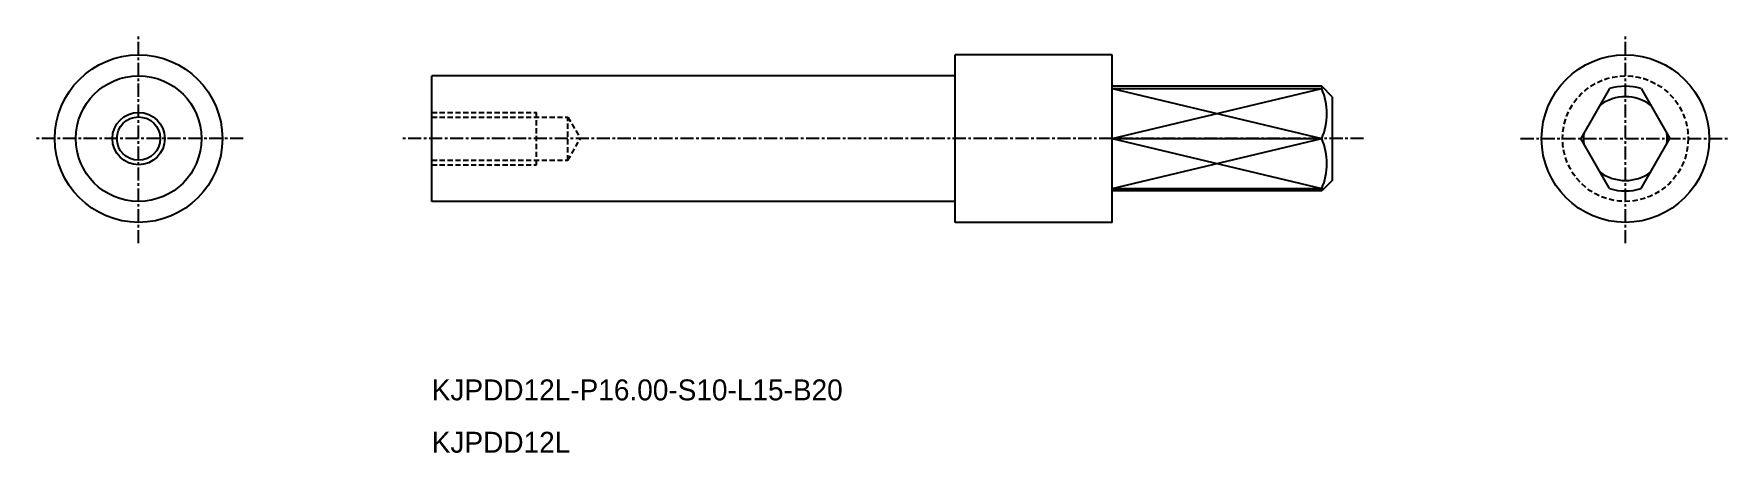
# Model space of a CAD drawing. Extents: x -2539 to -2377, y -805 to -765.
import ezdxf

# ---------------------------------------------------------------- set-up
doc = ezdxf.new("R2010")
doc.units = 0
doc.linetypes.add('CENTER', pattern=[2, 1.25, -0.25, 0.25, -0.25])
doc.linetypes.add('DASHED', pattern=[0.75, 0.5, -0.25])
doc.layers.get('0').update_dxf_attribs({"linetype": 'CONTINUOUS'})
doc.layers.add('CENTER', color=1, linetype='CENTER')

msp = doc.modelspace()

# ---------------------------------------------------------------- linework, layer by layer
at = {"color": 7, "linetype": 'CONTINUOUS'}
for p, q in [((-2450.58, -782.65), (-2450.58, -766.65)), ((-2435.58, -766.65), (-2450.58, -766.65)), ((-2435.58, -782.65), (-2435.58, -766.65)), ((-2500.58, -780.65), (-2500.58, -768.65)), ((-2450.58, -768.65), (-2500.58, -768.65)), ((-2415.58, -769.65), (-2435.58, -769.65)), ((-2435.58, -769.88), (-2415.58, -769.88)), ((-2415.58, -769.65), (-2415.58, -769.88)), ((-2414.58, -770.65), (-2415.58, -769.65)), ((-2414.58, -770.65), (-2414.58, -778.65)), ((-2388.08, -769.88), (-2390.83, -774.65)), ((-2385.08, -769.88), (-2382.33, -774.65)), ((-2435.58, -774.65), (-2415.58, -774.65)), ((-2388.08, -779.42), (-2390.83, -774.65)), ((-2385.08, -779.42), (-2382.33, -774.65)), ((-2414.58, -778.65), (-2415.58, -779.65)), ((-2450.58, -780.65), (-2500.58, -780.65)), ((-2435.58, -779.42), (-2415.58, -779.42)), ((-2415.58, -779.65), (-2435.58, -779.65)), ((-2415.58, -779.42), (-2415.58, -779.65)), ((-2435.58, -782.65), (-2450.58, -782.65))]:
    msp.add_line(p, q, dxfattribs=at)
at = {"color": 3, "linetype": 'CONTINUOUS'}
for p, q in [((-2435.58, -774.65), (-2415.58, -769.88)), ((-2435.58, -769.88), (-2415.58, -774.65)), ((-2435.58, -779.42), (-2415.58, -774.65)), ((-2435.58, -774.65), (-2415.58, -779.42))]:
    msp.add_line(p, q, dxfattribs=at)
at = {"color": 3, "linetype": 'DASHED'}
for p, q in [((-2500.58, -772.15), (-2490.58, -772.15)), ((-2500.58, -772.59), (-2487.58, -772.59)), ((-2490.58, -777.15), (-2490.58, -772.15)), ((-2487.58, -772.59), (-2486.39, -774.65)), ((-2487.58, -776.72), (-2487.58, -772.59)), ((-2487.58, -776.72), (-2486.39, -774.65)), ((-2500.58, -776.72), (-2487.58, -776.72)), ((-2500.58, -777.15), (-2490.58, -777.15))]:
    msp.add_line(p, q, dxfattribs=at)
at = {"color": 7, "linetype": 'CONTINUOUS'}
for centre, radius in [((-2528.58, -774.65), 8), ((-2386.58, -774.65), 8), ((-2528.58, -774.65), 6), ((-2528.58, -774.65), 2.07)]:
    msp.add_circle(centre, radius, dxfattribs=at)
at = {"color": 3, "linetype": 'DASHED'}
msp.add_circle((-2386.58, -774.65), 6, dxfattribs=at)
at = {"color": 3, "linetype": 'CONTINUOUS'}
msp.add_circle((-2528.58, -774.65), 2.5, dxfattribs=at)
at = {"color": 7, "linetype": 'CONTINUOUS'}
for centre, radius, start, end in [((-2421.02, -772.27), 5.94, 336.3181, 23.6819), ((-2386.58, -774.65), 4, 52.9315, 127.0685), ((-2386.58, -774.65), 5, 72.5424, 107.4576), ((-2386.58, -774.65), 4, 172.9315, 187.0685), ((-2386.58, -774.65), 4, 352.9315, 7.0685), ((-2421.02, -777.04), 5.94, 336.3181, 23.6819), ((-2386.58, -774.65), 4, 232.9315, 307.0685), ((-2386.58, -774.65), 5, 252.5424, 287.4576)]:
    msp.add_arc(centre, radius, start, end, dxfattribs=at)
at = {"layer": 'CENTER', "color": 1, "linetype": 'CENTER'}
for p, q in [((-2528.58, -784.65), (-2528.58, -764.65)), ((-2386.58, -784.65), (-2386.58, -764.65)), ((-2518.58, -774.65), (-2538.58, -774.65)), ((-2411.58, -774.65), (-2503.58, -774.65)), ((-2396.58, -774.65), (-2376.58, -774.65))]:
    msp.add_line(p, q, dxfattribs=at)

# ---------------------------------------------------------------- texts
at = {"color": 7, "linetype": 'CONTINUOUS'}
for s, p in [('KJPDD12L-P16.00-S10-L15-B20', (-2500.58, -799.65)), ('KJPDD12L', (-2500.58, -804.65))]:
    msp.add_text(s, height=2, dxfattribs=at).set_placement(p)

doc.saveas('drawing.dxf')
